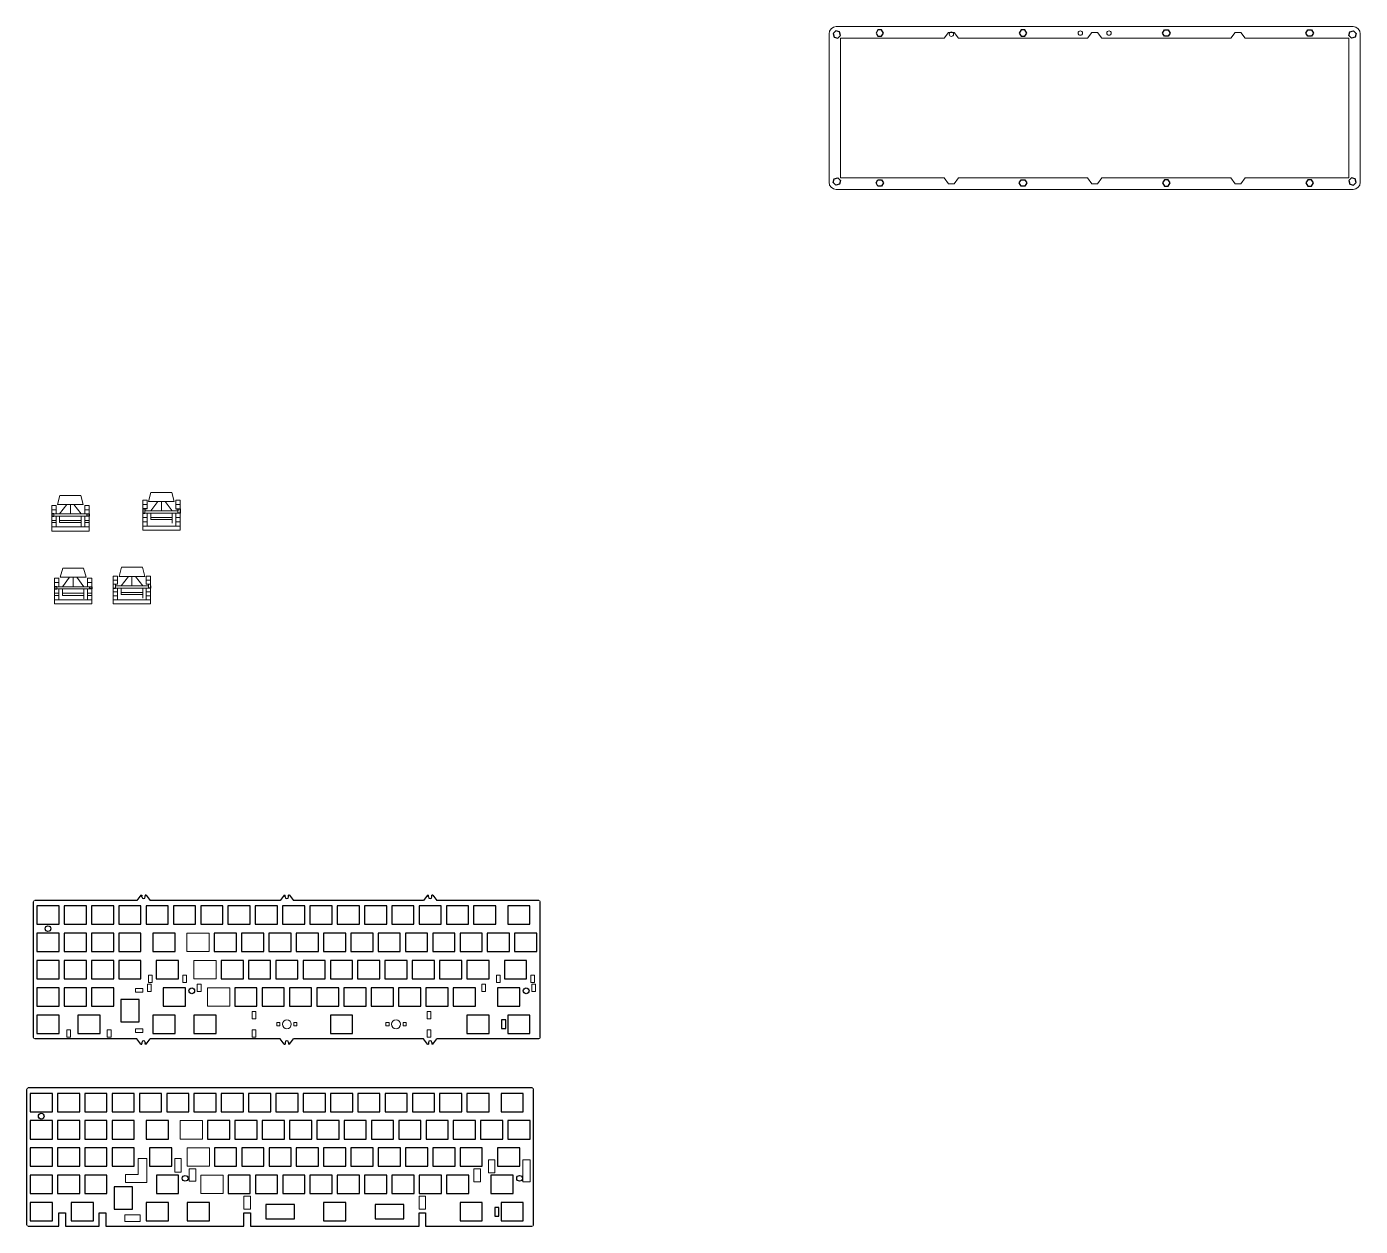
# Model space of a CAD drawing. Header units: millimetres. Extents: x 60 to 3943, y -655 to 1781.
# Drawn here: x 3012 to 3943, y 278 to 1115 of the extents above; entities that cross this region are included whole.
import ezdxf

# ---------------------------------------------------------------- set-up
doc = ezdxf.new("R2010")
doc.units = ezdxf.units.MM
doc.header["$MEASUREMENT"] = 0

msp = doc.modelspace()

# ---------------------------------------------------------------- linework, layer by layer
at = {"lineweight": 0}
for p, q in [((3572.14, 1109.93), (3572.14, 1006.33)), ((3937.91, 1114.93), (3577.14, 1114.93)), ((3652.53, 1106.93), (3655.53, 1110.93)), ((3655.53, 1110.93), (3659.53, 1110.93)), ((3662.53, 1106.93), (3659.53, 1110.93)), ((3752.53, 1106.93), (3755.53, 1110.93)), ((3755.53, 1110.93), (3759.53, 1110.93)), ((3762.53, 1106.93), (3759.53, 1110.93)), ((3852.53, 1106.93), (3855.53, 1110.93)), ((3855.53, 1110.93), (3859.53, 1110.93)), ((3862.53, 1106.93), (3859.53, 1110.93)), ((3942.91, 1109.93), (3942.91, 1006.33)), ((3580.14, 1009.33), (3580.14, 1106.93)), ((3580.14, 1106.93), (3652.53, 1106.93)), ((3662.53, 1106.93), (3752.53, 1106.93)), ((3852.53, 1106.93), (3762.53, 1106.93)), ((3934.91, 1106.93), (3862.53, 1106.93)), ((3934.91, 1009.33), (3934.91, 1106.93)), ((3580.14, 1009.33), (3652.53, 1009.33)), ((3652.53, 1009.33), (3655.53, 1005.33)), ((3655.53, 1005.33), (3659.53, 1005.33)), ((3662.53, 1009.33), (3659.53, 1005.33)), ((3662.53, 1009.33), (3752.53, 1009.33)), ((3752.53, 1009.33), (3755.53, 1005.33)), ((3755.53, 1005.33), (3759.53, 1005.33)), ((3762.53, 1009.33), (3759.53, 1005.33)), ((3852.53, 1009.33), (3762.53, 1009.33)), ((3852.53, 1009.33), (3855.53, 1005.33)), ((3855.53, 1005.33), (3859.53, 1005.33)), ((3862.53, 1009.33), (3859.53, 1005.33)), ((3934.91, 1009.33), (3862.53, 1009.33)), ((3937.91, 1001.33), (3577.14, 1001.33)), ((3035.22, 773.29), (3035.22, 770.29)), ((3050.22, 773.29), (3050.22, 770.29)), ((3098.76, 775.38), (3098.76, 772.38)), ((3113.76, 775.38), (3113.76, 772.38)), ((3037.17, 722.48), (3037.17, 719.48)), ((3052.17, 722.48), (3052.17, 719.48)), ((3078.17, 723.08), (3078.17, 720.08)), ((3093.17, 723.08), (3093.17, 720.08))]:
    msp.add_line(p, q, dxfattribs=at)
at = {"color": 244, "lineweight": 0, "true_color": 0x991b1e}
for p, q in [((3033.72, 781.39), (3035.41, 787.78)), ((3050.03, 787.78), (3035.41, 787.78)), ((3051.72, 781.39), (3050.03, 787.78)), ((3097.26, 783.47), (3098.95, 789.87)), ((3115.26, 783.47), (3097.26, 783.47)), ((3113.57, 789.87), (3098.95, 789.87)), ((3115.26, 783.47), (3113.57, 789.87)), ((3051.72, 781.39), (3033.72, 781.39)), ((3035.67, 730.57), (3037.36, 736.97)), ((3051.98, 736.97), (3037.36, 736.97)), ((3053.67, 730.57), (3051.98, 736.97)), ((3076.67, 731.17), (3078.36, 737.57)), ((3092.98, 737.57), (3078.36, 737.57)), ((3094.67, 731.17), (3092.98, 737.57)), ((3053.67, 730.57), (3035.67, 730.57)), ((3094.67, 731.17), (3076.67, 731.17))]:
    msp.add_line(p, q, dxfattribs=at)
at = {"color": 18, "lineweight": 0, "true_color": 0x000000}
for p, q in [((3096.26, 784.38), (3093.26, 784.38)), ((3093.26, 784.38), (3093.26, 781.38)), ((3096.26, 784.38), (3096.26, 781.38)), ((3108.76, 783.47), (3103.76, 783.47)), ((3119.26, 784.38), (3116.26, 784.38)), ((3116.26, 784.38), (3116.26, 781.38)), ((3119.26, 784.38), (3119.26, 781.38)), ((3032.72, 780.79), (3029.72, 780.79)), ((3029.72, 780.79), (3029.72, 777.79)), ((3029.72, 777.79), (3032.72, 777.79)), ((3029.72, 777.79), (3029.72, 774.79)), ((3029.72, 773.29), (3029.72, 770.29)), ((3032.72, 780.79), (3032.72, 777.79)), ((3032.72, 777.79), (3032.72, 774.79)), ((3032.72, 773.29), (3032.72, 770.29)), ((3045.22, 781.39), (3040.22, 781.39)), ((3055.72, 780.79), (3052.72, 780.79)), ((3052.72, 780.79), (3052.72, 777.79)), ((3055.72, 777.79), (3052.72, 777.79)), ((3052.72, 777.79), (3052.72, 774.79)), ((3052.72, 773.31), (3052.73, 770.31)), ((3055.72, 780.79), (3055.72, 777.79)), ((3055.72, 777.79), (3055.72, 774.79)), ((3055.72, 770.29), (3055.72, 773.29)), ((3093.26, 781.38), (3096.26, 781.38)), ((3093.26, 781.38), (3093.26, 778.38)), ((3093.26, 775.38), (3093.26, 772.38)), ((3096.26, 781.38), (3096.26, 778.38)), ((3096.26, 775.38), (3096.26, 772.38)), ((3119.26, 781.38), (3116.26, 781.38)), ((3116.26, 781.38), (3116.26, 778.38)), ((3116.26, 775.39), (3116.27, 772.39)), ((3119.26, 781.38), (3119.26, 778.38)), ((3119.26, 772.38), (3119.26, 775.38)), ((3029.72, 770.29), (3029.72, 768.79)), ((3029.72, 770.29), (3032.72, 770.29)), ((3029.72, 768.79), (3032.72, 768.79)), ((3029.72, 768.79), (3029.72, 765.79)), ((3029.72, 765.79), (3055.72, 765.79)), ((3029.72, 765.79), (3029.72, 762.79)), ((3032.72, 768.79), (3032.72, 770.29)), ((3032.72, 768.79), (3032.72, 765.79)), ((3052.72, 768.79), (3052.72, 770.29)), ((3052.72, 768.79), (3052.72, 765.79)), ((3052.72, 768.79), (3055.72, 768.79)), ((3055.73, 770.31), (3052.73, 770.31)), ((3055.72, 768.79), (3055.72, 770.29)), ((3055.72, 768.79), (3055.72, 765.79)), ((3055.72, 765.79), (3055.72, 762.79)), ((3093.26, 772.38), (3096.26, 772.38)), ((3093.26, 772.38), (3093.26, 769.38)), ((3093.26, 769.38), (3096.26, 769.38)), ((3093.26, 769.38), (3093.26, 766.38)), ((3093.26, 766.38), (3119.26, 766.38)), ((3093.26, 766.38), (3093.26, 763.38)), ((3119.26, 763.38), (3093.26, 763.38)), ((3096.26, 772.38), (3096.26, 769.38)), ((3096.26, 769.38), (3096.26, 766.38)), ((3116.26, 772.39), (3116.27, 769.39)), ((3116.26, 769.38), (3116.26, 766.38)), ((3116.26, 769.38), (3119.26, 769.38)), ((3119.27, 772.4), (3116.27, 772.39)), ((3119.26, 769.38), (3119.26, 772.38)), ((3119.26, 769.38), (3119.26, 766.38)), ((3119.26, 766.38), (3119.26, 763.38)), ((3055.72, 762.79), (3029.72, 762.79)), ((3034.67, 729.98), (3031.67, 729.98)), ((3031.67, 729.98), (3031.67, 726.98)), ((3031.67, 726.98), (3034.67, 726.98)), ((3031.67, 726.98), (3031.67, 723.98)), ((3034.67, 729.98), (3034.67, 726.98)), ((3034.67, 726.98), (3034.67, 723.98)), ((3047.17, 730.57), (3042.17, 730.57)), ((3057.67, 729.98), (3054.67, 729.98)), ((3054.67, 729.98), (3054.67, 726.98)), ((3057.67, 726.98), (3054.67, 726.98)), ((3054.67, 726.98), (3054.67, 723.98)), ((3057.67, 729.98), (3057.67, 726.98)), ((3057.67, 726.98), (3057.67, 723.98)), ((3072.67, 731.48), (3072.67, 728.48)), ((3072.67, 731.48), (3075.67, 731.48)), ((3072.67, 728.48), (3075.67, 728.48)), ((3072.67, 728.48), (3072.67, 725.78)), ((3075.67, 728.48), (3075.67, 731.48)), ((3075.67, 728.48), (3075.67, 725.78)), ((3088.17, 731.17), (3083.17, 731.17)), ((3095.67, 731.48), (3095.67, 728.48)), ((3095.67, 731.48), (3098.67, 731.48)), ((3095.67, 728.48), (3098.67, 728.48)), ((3095.67, 728.48), (3095.67, 725.78)), ((3098.67, 728.48), (3098.67, 731.48)), ((3098.67, 728.48), (3098.67, 725.78)), ((3031.67, 722.48), (3031.67, 719.48)), ((3031.67, 719.48), (3031.67, 717.98)), ((3031.67, 719.48), (3034.67, 719.48)), ((3031.67, 717.98), (3034.67, 717.98)), ((3031.67, 717.98), (3031.67, 714.98)), ((3034.67, 722.48), (3034.67, 719.48)), ((3034.67, 717.98), (3034.67, 719.48)), ((3034.67, 717.98), (3034.67, 714.98)), ((3054.67, 722.5), (3054.68, 719.5)), ((3054.67, 717.98), (3054.67, 719.48)), ((3054.67, 717.98), (3054.67, 714.98)), ((3054.67, 717.98), (3057.67, 717.98)), ((3057.68, 719.5), (3054.68, 719.5)), ((3057.67, 719.48), (3057.67, 722.48)), ((3057.67, 717.98), (3057.67, 719.48)), ((3057.67, 717.98), (3057.67, 714.98)), ((3072.67, 725.78), (3075.67, 725.78)), ((3072.67, 725.78), (3072.67, 723.08)), ((3072.67, 723.08), (3072.67, 720.38)), ((3072.67, 720.38), (3072.67, 717.68)), ((3072.67, 720.38), (3075.67, 720.38)), ((3072.67, 717.68), (3075.67, 717.68)), ((3072.67, 717.68), (3072.67, 714.98)), ((3074.17, 725.78), (3074.17, 724.58)), ((3075.67, 723.08), (3075.67, 720.38)), ((3075.67, 717.68), (3075.67, 720.38)), ((3075.67, 717.68), (3075.67, 714.98)), ((3095.67, 725.78), (3098.67, 725.78)), ((3095.67, 723.08), (3095.67, 720.38)), ((3095.67, 720.38), (3095.67, 717.68)), ((3095.67, 720.38), (3098.67, 720.38)), ((3095.67, 717.68), (3098.67, 717.68)), ((3095.67, 717.68), (3095.67, 714.98)), ((3097.17, 725.78), (3097.17, 724.58)), ((3098.67, 725.78), (3098.67, 723.08)), ((3098.67, 723.08), (3098.67, 720.38)), ((3098.67, 717.68), (3098.67, 720.38)), ((3098.67, 717.68), (3098.67, 714.98)), ((3031.67, 714.98), (3057.67, 714.98)), ((3031.67, 714.98), (3031.67, 711.98)), ((3057.67, 711.98), (3031.67, 711.98)), ((3057.67, 714.98), (3057.67, 711.98)), ((3072.67, 714.98), (3098.67, 714.98)), ((3072.67, 714.98), (3072.67, 711.98)), ((3098.67, 711.98), (3072.67, 711.98)), ((3098.67, 714.98), (3098.67, 711.98))]:
    msp.add_line(p, q, dxfattribs=at)
at = {"color": 2, "lineweight": 0}
for p, q in [((3103.76, 783.47), (3098.76, 776.88)), ((3106.26, 776.88), (3106.26, 783.47)), ((3108.76, 783.47), (3113.76, 776.88)), ((3040.22, 781.39), (3035.22, 774.79)), ((3042.72, 774.79), (3042.72, 781.39)), ((3045.22, 781.39), (3050.22, 774.79)), ((3042.17, 730.57), (3037.17, 723.98)), ((3044.67, 723.98), (3044.67, 730.57)), ((3047.17, 730.57), (3052.17, 723.98)), ((3083.17, 731.17), (3078.17, 724.58)), ((3085.67, 724.58), (3085.67, 731.17)), ((3088.17, 731.17), (3093.17, 724.58))]:
    msp.add_line(p, q, dxfattribs=at)
at = {"color": 18, "true_color": 0x000000}
for p, q in [((3031.22, 774.79), (3029.72, 774.79)), ((3029.72, 774.79), (3029.72, 773.29)), ((3029.72, 773.29), (3031.22, 773.29)), ((3054.22, 774.79), (3055.72, 774.79)), ((3055.72, 773.29), (3054.22, 773.29)), ((3055.72, 774.79), (3055.72, 773.29)), ((3096.26, 778.38), (3093.26, 778.38)), ((3093.26, 778.38), (3093.26, 775.38)), ((3093.26, 775.38), (3094.76, 775.38)), ((3094.76, 778.38), (3094.76, 776.88)), ((3116.26, 778.38), (3119.26, 778.38)), ((3117.76, 778.38), (3117.76, 776.88)), ((3119.26, 775.38), (3117.76, 775.38)), ((3119.26, 778.38), (3119.26, 775.38)), ((3033.17, 723.98), (3031.67, 723.98)), ((3031.67, 723.98), (3031.67, 722.48)), ((3031.67, 722.48), (3033.17, 722.48)), ((3056.17, 723.98), (3057.67, 723.98)), ((3057.67, 722.48), (3056.17, 722.48)), ((3057.67, 723.98), (3057.67, 722.48)), ((3072.67, 723.08), (3074.17, 723.08)), ((3098.67, 723.08), (3097.17, 723.08)), ((3098.67, 724.58), (3098.67, 723.08))]:
    msp.add_line(p, q, dxfattribs=at)
at = {"color": 1, "lineweight": 0}
for p, q in [((3054.22, 774.79), (3031.22, 774.79)), ((3031.22, 774.79), (3031.22, 773.29)), ((3054.23, 773.29), (3031.22, 773.29)), ((3054.22, 774.79), (3054.22, 773.29)), ((3117.76, 776.88), (3094.76, 776.88)), ((3094.76, 776.88), (3094.76, 775.38)), ((3117.77, 775.38), (3094.76, 775.38)), ((3117.76, 776.88), (3117.76, 775.38)), ((3056.17, 723.98), (3033.17, 723.98)), ((3033.17, 723.98), (3033.17, 722.48)), ((3056.18, 722.48), (3033.17, 722.48)), ((3056.17, 723.98), (3056.17, 722.48)), ((3097.17, 724.58), (3074.17, 724.58)), ((3074.17, 724.58), (3074.17, 723.08)), ((3097.18, 723.08), (3074.17, 723.08)), ((3097.17, 724.58), (3097.17, 723.08))]:
    msp.add_line(p, q, dxfattribs=at)
at = {"color": 5, "lineweight": 0}
for p, q in [((3050.22, 774.79), (3035.22, 774.79)), ((3113.76, 776.88), (3098.76, 776.88)), ((3035.22, 770.29), (3050.22, 770.29)), ((3035.22, 770.29), (3035.22, 768.79)), ((3035.22, 768.79), (3050.22, 768.79)), ((3050.22, 768.79), (3050.22, 770.29)), ((3098.76, 772.38), (3113.76, 772.38)), ((3098.76, 772.38), (3098.76, 770.88)), ((3098.76, 770.88), (3113.76, 770.88)), ((3113.76, 770.88), (3113.76, 772.38)), ((3052.17, 723.98), (3037.17, 723.98)), ((3037.17, 719.48), (3052.17, 719.48)), ((3037.17, 719.48), (3037.17, 717.98)), ((3037.17, 717.98), (3052.17, 717.98)), ((3052.17, 717.98), (3052.17, 719.48)), ((3093.17, 724.58), (3078.17, 724.58)), ((3078.17, 720.08), (3093.17, 720.08)), ((3078.17, 720.08), (3078.17, 718.58)), ((3078.17, 718.58), (3093.17, 718.58)), ((3093.17, 718.58), (3093.17, 720.08))]:
    msp.add_line(p, q, dxfattribs=at)
at = {"color": 3, "lineweight": 0}
for p, q in [((3050.22, 770.29), (3050.22, 766.29)), ((3113.76, 772.38), (3113.76, 768.38)), ((3052.17, 719.48), (3052.17, 715.48)), ((3093.17, 720.08), (3093.17, 716.08))]:
    msp.add_line(p, q, dxfattribs=at)
at = {"color": 40, "lineweight": 0, "true_color": 0xf8d731}
for p, q in [((3055.72, 770.29), (3055.72, 767.59)), ((3057.67, 719.48), (3057.67, 716.78))]:
    msp.add_line(p, q, dxfattribs=at)
for p, q in [((3016.89, 409.45), (3016.89, 504.05)), ((3089.13, 505.05), (3017.89, 505.05)), ((3091.98, 508.8), (3089.13, 505.05)), ((3091.98, 508.8), (3092.58, 508.8)), ((3092.58, 508.8), (3092.58, 508.3)), ((3092.58, 507.55), (3092.58, 508.3)), ((3095.58, 508.8), (3094.98, 508.8)), ((3094.98, 508.8), (3094.98, 508.3)), ((3094.98, 507.55), (3094.98, 508.3)), ((3095.58, 508.8), (3098.43, 505.05)), ((3189.13, 505.05), (3098.43, 505.05)), ((3191.98, 508.8), (3189.13, 505.05)), ((3191.98, 508.8), (3192.58, 508.8)), ((3192.58, 507.55), (3192.58, 508.8)), ((3195.58, 508.8), (3194.98, 508.8)), ((3194.98, 507.55), (3194.98, 508.8)), ((3195.58, 508.8), (3198.43, 505.05)), ((3289.13, 505.05), (3198.43, 505.05)), ((3291.98, 508.8), (3289.13, 505.05)), ((3291.98, 508.8), (3292.58, 508.8)), ((3292.58, 507.55), (3292.58, 508.8)), ((3295.58, 508.8), (3294.98, 508.8)), ((3294.98, 507.55), (3294.98, 508.8)), ((3295.58, 508.8), (3298.43, 505.05)), ((3369.67, 505.05), (3298.43, 505.05)), ((3370.67, 409.45), (3370.67, 504.05)), ((3343.5, 421.65), (3343.5, 415.65)), ((3346.5, 421.65), (3343.5, 421.65)), ((3346.5, 415.65), (3346.5, 421.65)), ((3343.5, 415.65), (3346.5, 415.65)), ((3089.13, 408.45), (3017.89, 408.45)), ((3091.98, 404.7), (3089.13, 408.45)), ((3091.98, 404.7), (3092.58, 404.7)), ((3092.58, 405.95), (3092.58, 405.2)), ((3092.58, 404.7), (3092.58, 405.2)), ((3094.98, 405.95), (3094.98, 405.2)), ((3094.98, 404.7), (3094.98, 405.2)), ((3095.58, 404.7), (3094.98, 404.7)), ((3095.58, 404.7), (3098.43, 408.45)), ((3189.13, 408.45), (3098.43, 408.45)), ((3191.98, 404.7), (3189.13, 408.45)), ((3191.98, 404.7), (3192.58, 404.7)), ((3192.58, 405.95), (3192.58, 404.7)), ((3194.98, 405.95), (3194.98, 404.7)), ((3195.58, 404.7), (3194.98, 404.7)), ((3195.58, 404.7), (3198.43, 408.45)), ((3289.13, 408.45), (3198.43, 408.45)), ((3291.98, 404.7), (3289.13, 408.45)), ((3291.98, 404.7), (3292.58, 404.7)), ((3292.58, 405.95), (3292.58, 404.7)), ((3294.98, 405.95), (3294.98, 404.7)), ((3295.58, 404.7), (3294.98, 404.7)), ((3295.58, 404.7), (3298.43, 408.45)), ((3369.67, 408.45), (3298.43, 408.45)), ((3012.22, 278.58), (3012.22, 373.18)), ((3364.99, 374.18), (3013.22, 374.18)), ((3365.99, 278.58), (3365.99, 373.18)), ((3338.83, 290.78), (3338.83, 284.78)), ((3341.83, 290.78), (3338.83, 290.78)), ((3341.83, 284.78), (3341.83, 290.78)), ((3034.64, 286.93), (3039.24, 286.93)), ((3034.64, 277.58), (3034.64, 286.93)), ((3039.24, 286.93), (3039.24, 277.58)), ((3062.84, 286.93), (3067.44, 286.93)), ((3062.84, 277.58), (3062.84, 286.93)), ((3067.44, 286.93), (3067.44, 277.58)), ((3163.85, 286.93), (3168.45, 286.93)), ((3163.85, 277.58), (3163.85, 286.93)), ((3168.45, 286.93), (3168.45, 277.58)), ((3286.05, 286.93), (3290.65, 286.93)), ((3286.05, 277.58), (3286.05, 286.93)), ((3290.65, 286.93), (3290.65, 277.58)), ((3338.83, 284.78), (3341.83, 284.78)), ((3013.22, 277.58), (3034.64, 277.58)), ((3039.24, 277.58), (3062.84, 277.58)), ((3067.44, 277.58), (3163.85, 277.58)), ((3168.45, 277.58), (3286.05, 277.58)), ((3290.65, 277.58), (3364.99, 277.58))]:
    msp.add_line(p, q)
for points in [[(3576.97, 1111.93), (3575.13, 1110.1), (3575.8, 1107.59), (3578.31, 1106.92), (3580.15, 1108.75), (3579.48, 1111.26)], [(3608.82, 1112.68), (3606.23, 1112.68), (3604.93, 1110.43), (3606.23, 1108.18), (3608.82, 1108.18), (3610.12, 1110.43)], [(3708.82, 1112.68), (3706.23, 1112.68), (3704.93, 1110.43), (3706.23, 1108.18), (3708.82, 1108.18), (3710.12, 1110.43)], [(3806.23, 1112.68), (3808.82, 1112.68), (3810.12, 1110.43), (3808.82, 1108.18), (3806.23, 1108.18), (3804.93, 1110.43)], [(3906.23, 1112.68), (3908.82, 1112.68), (3910.12, 1110.43), (3908.82, 1108.18), (3906.23, 1108.18), (3904.93, 1110.43)], [(3938.09, 1111.93), (3939.92, 1110.1), (3939.25, 1107.59), (3936.74, 1106.92), (3934.9, 1108.75), (3935.58, 1111.26)], [(3576.97, 1004.32), (3575.13, 1006.15), (3575.8, 1008.66), (3578.31, 1009.33), (3580.15, 1007.5), (3579.48, 1004.99)], [(3608.82, 1003.58), (3606.23, 1003.58), (3604.93, 1005.83), (3606.23, 1008.08), (3608.82, 1008.08), (3610.12, 1005.83)], [(3708.82, 1003.58), (3706.23, 1003.58), (3704.93, 1005.83), (3706.23, 1008.08), (3708.82, 1008.08), (3710.12, 1005.83)], [(3806.23, 1003.58), (3808.82, 1003.58), (3810.12, 1005.83), (3808.82, 1008.08), (3806.23, 1008.08), (3804.93, 1005.83)], [(3906.23, 1003.58), (3908.82, 1003.58), (3910.12, 1005.83), (3908.82, 1008.08), (3906.23, 1008.08), (3904.93, 1005.83)], [(3938.09, 1004.32), (3939.92, 1006.15), (3939.25, 1008.66), (3936.74, 1009.33), (3934.9, 1007.5), (3935.58, 1004.99)], [(3019.34, 488.45), (3034.84, 488.45), (3034.84, 501.25), (3019.34, 501.25)], [(3038.39, 488.45), (3053.89, 488.45), (3053.89, 501.25), (3038.39, 501.25)], [(3057.44, 488.45), (3072.94, 488.45), (3072.94, 501.25), (3057.44, 501.25)], [(3076.49, 488.45), (3091.99, 488.45), (3091.99, 501.25), (3076.49, 501.25)], [(3095.54, 488.45), (3111.04, 488.45), (3111.04, 501.25), (3095.54, 501.25)], [(3114.59, 488.45), (3130.09, 488.45), (3130.09, 501.25), (3114.59, 501.25)], [(3133.64, 488.45), (3149.14, 488.45), (3149.14, 501.25), (3133.64, 501.25)], [(3152.69, 488.45), (3168.19, 488.45), (3168.19, 501.25), (3152.69, 501.25)], [(3171.74, 488.45), (3187.24, 488.45), (3187.24, 501.25), (3171.74, 501.25)], [(3190.79, 488.45), (3206.29, 488.45), (3206.29, 501.25), (3190.79, 501.25)], [(3209.84, 488.45), (3225.34, 488.45), (3225.34, 501.25), (3209.84, 501.25)], [(3228.89, 488.45), (3244.39, 488.45), (3244.39, 501.25), (3228.89, 501.25)], [(3247.94, 488.45), (3263.44, 488.45), (3263.44, 501.25), (3247.94, 501.25)], [(3266.99, 488.45), (3282.49, 488.45), (3282.49, 501.25), (3266.99, 501.25)], [(3286.04, 488.45), (3301.54, 488.45), (3301.54, 501.25), (3286.04, 501.25)], [(3305.09, 488.45), (3320.59, 488.45), (3320.59, 501.25), (3305.09, 501.25)], [(3324.14, 488.45), (3339.64, 488.45), (3339.64, 501.25), (3324.14, 501.25)], [(3347.95, 488.45), (3363.45, 488.45), (3363.45, 501.25), (3347.95, 501.25)], [(3019.34, 469.4), (3034.84, 469.4), (3034.84, 482.2), (3019.34, 482.2)], [(3038.39, 469.4), (3053.89, 469.4), (3053.89, 482.2), (3038.39, 482.2)], [(3057.44, 469.4), (3072.94, 469.4), (3072.94, 482.2), (3057.44, 482.2)], [(3076.49, 469.4), (3091.99, 469.4), (3091.99, 482.2), (3076.49, 482.2)], [(3100.3, 469.4), (3115.8, 469.4), (3115.8, 482.2), (3100.3, 482.2)], [(3143.17, 469.4), (3158.67, 469.4), (3158.67, 482.2), (3143.17, 482.2)], [(3162.22, 469.4), (3177.72, 469.4), (3177.72, 482.2), (3162.22, 482.2)], [(3181.27, 469.4), (3196.77, 469.4), (3196.77, 482.2), (3181.27, 482.2)], [(3200.32, 469.4), (3215.82, 469.4), (3215.82, 482.2), (3200.32, 482.2)], [(3219.37, 469.4), (3234.87, 469.4), (3234.87, 482.2), (3219.37, 482.2)], [(3238.42, 469.4), (3253.92, 469.4), (3253.92, 482.2), (3238.42, 482.2)], [(3257.47, 469.4), (3272.97, 469.4), (3272.97, 482.2), (3257.47, 482.2)], [(3276.52, 469.4), (3292.02, 469.4), (3292.02, 482.2), (3276.52, 482.2)], [(3295.57, 469.4), (3311.07, 469.4), (3311.07, 482.2), (3295.57, 482.2)], [(3314.62, 469.4), (3330.12, 469.4), (3330.12, 482.2), (3314.62, 482.2)], [(3333.67, 469.4), (3349.17, 469.4), (3349.17, 482.2), (3333.67, 482.2)], [(3352.72, 469.4), (3368.22, 469.4), (3368.22, 482.2), (3352.72, 482.2)], [(3019.34, 450.35), (3034.84, 450.35), (3034.84, 463.15), (3019.34, 463.15)], [(3038.39, 450.35), (3053.89, 450.35), (3053.89, 463.15), (3038.39, 463.15)], [(3057.44, 450.35), (3072.94, 450.35), (3072.94, 463.15), (3057.44, 463.15)], [(3076.49, 450.35), (3091.99, 450.35), (3091.99, 463.15), (3076.49, 463.15)], [(3102.68, 450.35), (3118.18, 450.35), (3118.18, 463.15), (3102.68, 463.15)], [(3147.93, 450.35), (3163.43, 450.35), (3163.43, 463.15), (3147.93, 463.15)], [(3166.98, 450.35), (3182.48, 450.35), (3182.48, 463.15), (3166.98, 463.15)], [(3186.03, 450.35), (3201.53, 450.35), (3201.53, 463.15), (3186.03, 463.15)], [(3205.08, 450.35), (3220.58, 450.35), (3220.58, 463.15), (3205.08, 463.15)], [(3224.13, 450.35), (3239.63, 450.35), (3239.63, 463.15), (3224.13, 463.15)], [(3243.18, 450.35), (3258.68, 450.35), (3258.68, 463.15), (3243.18, 463.15)], [(3262.23, 450.35), (3277.73, 450.35), (3277.73, 463.15), (3262.23, 463.15)], [(3281.28, 450.35), (3296.78, 450.35), (3296.78, 463.15), (3281.28, 463.15)], [(3300.33, 450.35), (3315.83, 450.35), (3315.83, 463.15), (3300.33, 463.15)], [(3319.38, 450.35), (3334.88, 450.35), (3334.88, 463.15), (3319.38, 463.15)], [(3345.57, 450.35), (3361.07, 450.35), (3361.07, 463.15), (3345.57, 463.15)], [(3019.34, 431.3), (3034.84, 431.3), (3034.84, 444.1), (3019.34, 444.1)], [(3038.39, 431.3), (3053.89, 431.3), (3053.89, 444.1), (3038.39, 444.1)], [(3057.44, 431.3), (3072.94, 431.3), (3072.94, 444.1), (3057.44, 444.1)], [(3107.45, 431.3), (3122.95, 431.3), (3122.95, 444.1), (3107.45, 444.1)], [(3157.45, 431.3), (3172.95, 431.3), (3172.95, 444.1), (3157.45, 444.1)], [(3176.5, 431.3), (3192, 431.3), (3192, 444.1), (3176.5, 444.1)], [(3195.55, 431.3), (3211.05, 431.3), (3211.05, 444.1), (3195.55, 444.1)], [(3214.6, 431.3), (3230.1, 431.3), (3230.1, 444.1), (3214.6, 444.1)], [(3233.65, 431.3), (3249.15, 431.3), (3249.15, 444.1), (3233.65, 444.1)], [(3252.7, 431.3), (3268.2, 431.3), (3268.2, 444.1), (3252.7, 444.1)], [(3271.75, 431.3), (3287.25, 431.3), (3287.25, 444.1), (3271.75, 444.1)], [(3290.8, 431.3), (3306.3, 431.3), (3306.3, 444.1), (3290.8, 444.1)], [(3309.85, 431.3), (3325.35, 431.3), (3325.35, 444.1), (3309.85, 444.1)], [(3340.81, 431.3), (3356.31, 431.3), (3356.31, 444.1), (3340.81, 444.1)], [(3090.64, 420.43), (3090.64, 435.93), (3077.84, 435.93), (3077.84, 420.43)], [(3019.34, 412.25), (3034.84, 412.25), (3034.84, 425.05), (3019.34, 425.05)], [(3047.92, 412.25), (3063.42, 412.25), (3063.42, 425.05), (3047.92, 425.05)], [(3100.3, 412.25), (3115.8, 412.25), (3115.8, 425.05), (3100.3, 425.05)], [(3128.88, 412.25), (3144.38, 412.25), (3144.38, 425.05), (3128.88, 425.05)], [(3224.13, 412.25), (3239.63, 412.25), (3239.63, 425.05), (3224.13, 425.05)], [(3319.38, 412.25), (3334.88, 412.25), (3334.88, 425.05), (3319.38, 425.05)], [(3347.95, 412.25), (3363.45, 412.25), (3363.45, 425.05), (3347.95, 425.05)], [(3014.67, 357.58), (3030.17, 357.58), (3030.17, 370.38), (3014.67, 370.38)], [(3033.72, 357.58), (3049.22, 357.58), (3049.22, 370.38), (3033.72, 370.38)], [(3052.77, 357.58), (3068.27, 357.58), (3068.27, 370.38), (3052.77, 370.38)], [(3071.82, 357.58), (3087.32, 357.58), (3087.32, 370.38), (3071.82, 370.38)], [(3090.87, 357.58), (3106.37, 357.58), (3106.37, 370.38), (3090.87, 370.38)], [(3109.92, 357.58), (3125.42, 357.58), (3125.42, 370.38), (3109.92, 370.38)], [(3128.97, 357.58), (3144.47, 357.58), (3144.47, 370.38), (3128.97, 370.38)], [(3148.02, 357.58), (3163.52, 357.58), (3163.52, 370.38), (3148.02, 370.38)], [(3167.07, 357.58), (3182.57, 357.58), (3182.57, 370.38), (3167.07, 370.38)], [(3186.12, 357.58), (3201.62, 357.58), (3201.62, 370.38), (3186.12, 370.38)], [(3205.17, 357.58), (3220.67, 357.58), (3220.67, 370.38), (3205.17, 370.38)], [(3224.22, 357.58), (3239.72, 357.58), (3239.72, 370.38), (3224.22, 370.38)], [(3243.27, 357.58), (3258.77, 357.58), (3258.77, 370.38), (3243.27, 370.38)], [(3262.32, 357.58), (3277.82, 357.58), (3277.82, 370.38), (3262.32, 370.38)], [(3281.37, 357.58), (3296.87, 357.58), (3296.87, 370.38), (3281.37, 370.38)], [(3300.42, 357.58), (3315.92, 357.58), (3315.92, 370.38), (3300.42, 370.38)], [(3319.47, 357.58), (3334.97, 357.58), (3334.97, 370.38), (3319.47, 370.38)], [(3343.28, 357.58), (3358.78, 357.58), (3358.78, 370.38), (3343.28, 370.38)], [(3014.67, 338.53), (3030.17, 338.53), (3030.17, 351.33), (3014.67, 351.33)], [(3033.72, 338.53), (3049.22, 338.53), (3049.22, 351.33), (3033.72, 351.33)], [(3052.77, 338.53), (3068.27, 338.53), (3068.27, 351.33), (3052.77, 351.33)], [(3071.82, 338.53), (3087.32, 338.53), (3087.32, 351.33), (3071.82, 351.33)], [(3095.63, 338.53), (3111.13, 338.53), (3111.13, 351.33), (3095.63, 351.33)], [(3138.49, 338.53), (3153.99, 338.53), (3153.99, 351.33), (3138.49, 351.33)], [(3157.54, 338.53), (3173.04, 338.53), (3173.04, 351.33), (3157.54, 351.33)], [(3176.59, 338.53), (3192.09, 338.53), (3192.09, 351.33), (3176.59, 351.33)], [(3195.64, 338.53), (3211.14, 338.53), (3211.14, 351.33), (3195.64, 351.33)], [(3214.69, 338.53), (3230.19, 338.53), (3230.19, 351.33), (3214.69, 351.33)], [(3233.74, 338.53), (3249.24, 338.53), (3249.24, 351.33), (3233.74, 351.33)], [(3252.79, 338.53), (3268.29, 338.53), (3268.29, 351.33), (3252.79, 351.33)], [(3271.84, 338.53), (3287.34, 338.53), (3287.34, 351.33), (3271.84, 351.33)], [(3290.89, 338.53), (3306.39, 338.53), (3306.39, 351.33), (3290.89, 351.33)], [(3309.94, 338.53), (3325.44, 338.53), (3325.44, 351.33), (3309.94, 351.33)], [(3328.99, 338.53), (3344.49, 338.53), (3344.49, 351.33), (3328.99, 351.33)], [(3348.04, 338.53), (3363.54, 338.53), (3363.54, 351.33), (3348.04, 351.33)], [(3014.67, 319.48), (3030.17, 319.48), (3030.17, 332.28), (3014.67, 332.28)], [(3033.72, 319.48), (3049.22, 319.48), (3049.22, 332.28), (3033.72, 332.28)], [(3052.77, 319.48), (3068.27, 319.48), (3068.27, 332.28), (3052.77, 332.28)], [(3071.82, 319.48), (3087.32, 319.48), (3087.32, 332.28), (3071.82, 332.28)], [(3098.01, 319.48), (3113.51, 319.48), (3113.51, 332.28), (3098.01, 332.28)], [(3143.25, 319.48), (3158.75, 319.48), (3158.75, 332.28), (3143.25, 332.28)], [(3162.3, 319.48), (3177.8, 319.48), (3177.8, 332.28), (3162.3, 332.28)], [(3181.35, 319.48), (3196.85, 319.48), (3196.85, 332.28), (3181.35, 332.28)], [(3200.4, 319.48), (3215.9, 319.48), (3215.9, 332.28), (3200.4, 332.28)], [(3219.45, 319.48), (3234.95, 319.48), (3234.95, 332.28), (3219.45, 332.28)], [(3238.5, 319.48), (3254, 319.48), (3254, 332.28), (3238.5, 332.28)], [(3257.55, 319.48), (3273.05, 319.48), (3273.05, 332.28), (3257.55, 332.28)], [(3276.6, 319.48), (3292.1, 319.48), (3292.1, 332.28), (3276.6, 332.28)], [(3295.65, 319.48), (3311.15, 319.48), (3311.15, 332.28), (3295.65, 332.28)], [(3314.7, 319.48), (3330.2, 319.48), (3330.2, 332.28), (3314.7, 332.28)], [(3340.9, 319.48), (3356.4, 319.48), (3356.4, 332.28), (3340.9, 332.28)], [(3014.67, 300.43), (3030.17, 300.43), (3030.17, 313.23), (3014.67, 313.23)], [(3033.72, 300.43), (3049.22, 300.43), (3049.22, 313.23), (3033.72, 313.23)], [(3052.77, 300.43), (3068.27, 300.43), (3068.27, 313.23), (3052.77, 313.23)], [(3102.77, 300.43), (3118.27, 300.43), (3118.27, 313.23), (3102.77, 313.23)], [(3152.78, 300.43), (3168.28, 300.43), (3168.28, 313.23), (3152.78, 313.23)], [(3171.83, 300.43), (3187.33, 300.43), (3187.33, 313.23), (3171.83, 313.23)], [(3190.88, 300.43), (3206.38, 300.43), (3206.38, 313.23), (3190.88, 313.23)], [(3209.93, 300.43), (3225.43, 300.43), (3225.43, 313.23), (3209.93, 313.23)], [(3228.98, 300.43), (3244.48, 300.43), (3244.48, 313.23), (3228.98, 313.23)], [(3248.03, 300.43), (3263.53, 300.43), (3263.53, 313.23), (3248.03, 313.23)], [(3267.08, 300.43), (3282.58, 300.43), (3282.58, 313.23), (3267.08, 313.23)], [(3286.13, 300.43), (3301.63, 300.43), (3301.63, 313.23), (3286.13, 313.23)], [(3305.18, 300.43), (3320.68, 300.43), (3320.68, 313.23), (3305.18, 313.23)], [(3336.14, 300.43), (3351.64, 300.43), (3351.64, 313.23), (3336.14, 313.23)], [(3085.97, 289.55), (3085.97, 305.05), (3073.17, 305.05), (3073.17, 289.55)], [(3014.67, 281.38), (3030.17, 281.38), (3030.17, 294.18), (3014.67, 294.18)], [(3043.24, 281.38), (3058.74, 281.38), (3058.74, 294.18), (3043.24, 294.18)], [(3095.63, 281.38), (3111.13, 281.38), (3111.13, 294.18), (3095.63, 294.18)], [(3124.2, 281.38), (3139.7, 281.38), (3139.7, 294.18), (3124.2, 294.18)], [(3179.15, 282.78), (3199.15, 282.78), (3199.15, 292.78), (3179.15, 292.78)], [(3219.45, 281.38), (3234.95, 281.38), (3234.95, 294.18), (3219.45, 294.18)], [(3255.35, 282.78), (3275.35, 282.78), (3275.35, 292.78), (3255.35, 292.78)], [(3314.7, 281.38), (3330.2, 281.38), (3330.2, 294.18), (3314.7, 294.18)], [(3343.28, 281.38), (3358.78, 281.38), (3358.78, 294.18), (3343.28, 294.18)]]:
    msp.add_lwpolyline(points, close=True)
at = {"lineweight": 0}
for points in [[(3139.67, 482.2), (3124.07, 482.2), (3124.07, 469.4), (3139.67, 469.4)], [(3144.43, 463.15), (3128.83, 463.15), (3128.83, 450.35), (3144.43, 450.35)], [(3099.73, 447.8), (3099.73, 452.9), (3097.13, 452.9), (3097.13, 447.8)], [(3121.13, 447.8), (3121.13, 452.9), (3123.73, 452.9), (3123.73, 447.8)], [(3342.62, 447.8), (3342.62, 452.9), (3340.02, 452.9), (3340.02, 447.8)], [(3364.02, 447.8), (3364.02, 452.9), (3366.62, 452.9), (3366.62, 447.8)], [(3093.19, 440.98), (3088.09, 440.98), (3088.09, 443.58), (3093.19, 443.58)], [(3099.1, 441.55), (3099.1, 446.65), (3096.5, 446.65), (3096.5, 441.55)], [(3131.3, 441.55), (3131.3, 446.65), (3133.9, 446.65), (3133.9, 441.55)], [(3153.95, 444.1), (3138.35, 444.1), (3138.35, 431.3), (3153.95, 431.3)], [(3332.46, 441.55), (3332.46, 446.65), (3329.86, 446.65), (3329.86, 441.55)], [(3364.66, 441.55), (3364.66, 446.65), (3367.26, 446.65), (3367.26, 441.55)], [(3172.08, 427.6), (3172.08, 422.5), (3169.48, 422.5), (3169.48, 427.6)], [(3186.7, 417.55), (3186.7, 419.75), (3188.9, 419.75), (3188.9, 417.55)], [(3277.05, 417.55), (3277.05, 419.75), (3274.85, 419.75), (3274.85, 417.55)], [(3294.28, 427.6), (3294.28, 422.5), (3291.68, 422.5), (3291.68, 427.6)], [(3042.87, 409.7), (3042.87, 414.8), (3040.27, 414.8), (3040.27, 409.7)], [(3068.47, 409.7), (3068.47, 414.8), (3071.07, 414.8), (3071.07, 409.7)], [(3093.19, 415.38), (3088.09, 415.38), (3088.09, 412.78), (3093.19, 412.78)], [(3172.08, 409.7), (3172.08, 414.8), (3169.48, 414.8), (3169.48, 409.7)], [(3291.68, 409.7), (3291.68, 414.8), (3294.28, 414.8), (3294.28, 409.7)], [(3134.99, 351.33), (3119.39, 351.33), (3119.39, 338.53), (3134.99, 338.53)], [(3139.75, 332.28), (3124.15, 332.28), (3124.15, 319.48), (3139.75, 319.48)], [(3096.11, 325.03), (3096.11, 308.1), (3081.11, 308.1), (3081.11, 313.7), (3090.11, 313.7), (3090.11, 325.03)], [(3120.11, 315.43), (3120.11, 325.03), (3115.51, 325.03), (3115.51, 315.43)], [(3130.27, 317.78), (3125.67, 317.78), (3125.67, 309.18), (3130.27, 309.18)], [(3328.84, 317.78), (3324.24, 317.78), (3324.24, 308.68), (3328.84, 308.68)], [(3339, 324.03), (3334.4, 324.03), (3334.4, 314.93), (3339, 314.93)], [(3363.64, 324.03), (3358.4, 324.03), (3358.4, 308.68), (3363.64, 308.68)], [(3149.28, 313.23), (3133.68, 313.23), (3133.68, 300.43), (3149.28, 300.43)], [(3163.85, 298.73), (3168.45, 298.73), (3168.45, 289.63), (3163.85, 289.63)], [(3290.65, 298.73), (3286.05, 298.73), (3286.05, 289.63), (3290.65, 289.63)], [(3080.72, 285.5), (3091.32, 285.5), (3091.32, 280.9), (3080.72, 280.9)]]:
    msp.add_lwpolyline(points, close=True, dxfattribs=at)
at = {"linetype": 'Continuous', "lineweight": 0}
for points in [[(3200.85, 419.75), (3200.85, 417.55), (3198.65, 417.55), (3198.65, 419.75)], [(3262.9, 419.75), (3262.9, 417.55), (3265.1, 417.55), (3265.1, 419.75)]]:
    msp.add_lwpolyline(points, close=True, dxfattribs=at)
at = {"lineweight": 0}
for centre in [(3657.53, 1109.68), (3747.53, 1110.43), (3767.53, 1110.43)]:
    msp.add_circle(centre, 1.55, dxfattribs=at)
for centre in [(3027.09, 485.33), (3127.45, 441.95), (3360.81, 441.95), (3022.42, 354.45), (3122.82, 311.08), (3356.19, 311.08)]:
    msp.add_circle(centre, 2)
at = {"linetype": 'Continuous', "lineweight": 0}
for centre in [(3193.78, 418.65), (3269.98, 418.65)]:
    msp.add_circle(centre, 3.12, dxfattribs=at)
at = {"lineweight": 0}
for centre, radius, start, end in [((3577.14, 1109.93), 5, 90, 180), ((3937.91, 1109.93), 5, 0, 90), ((3577.14, 1006.33), 5, 180, 270), ((3937.91, 1006.33), 5, 270, 0), ((3017.89, 504.05), 1, 90, 180), ((3369.67, 504.05), 1, 0, 90), ((3017.89, 409.45), 1, 180, 270), ((3369.67, 409.45), 1, 270, 0), ((3013.22, 373.18), 1, 90, 180), ((3364.99, 373.18), 1, 0, 90), ((3013.22, 278.58), 1, 180, 270), ((3364.99, 278.58), 1, 270, 0)]:
    msp.add_arc(centre, radius, start, end, dxfattribs=at)
for centre, start, end in [((3093.78, 507.55), 180, 0), ((3193.78, 507.55), 180, 0), ((3293.78, 507.55), 180, 0), ((3093.78, 405.95), 0, 180), ((3193.78, 405.95), 0, 180), ((3293.78, 405.95), 0, 180)]:
    msp.add_arc(centre, 1.2, start, end)

doc.saveas('drawing.dxf')
